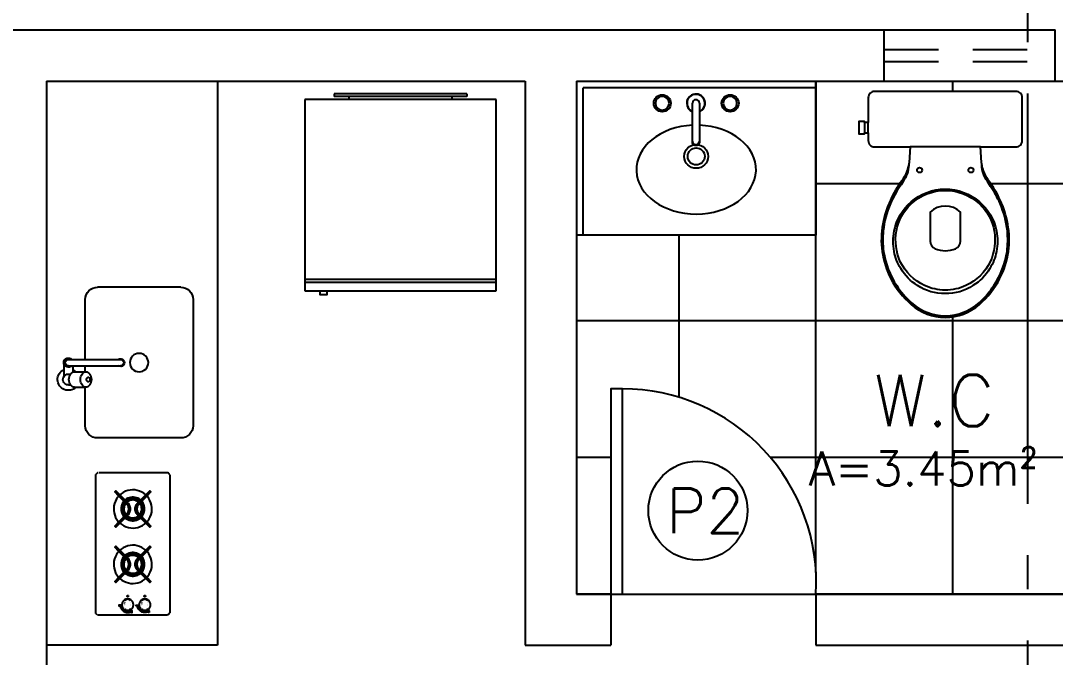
# Model space of a CAD drawing. Header units: millimetres. Extents: x 45003 to 46969, y 6653 to 6979.
# Drawn here: x 45076.441 to 45079.466, y 6719.774 to 6721.636 of the extents above; entities that cross this region are included whole.
import ezdxf

# ---------------------------------------------------------------- set-up
doc = ezdxf.new("R2010")
doc.units = ezdxf.units.MM
doc.linetypes.add('ACAD_ISO04W100', pattern=[30, 24, -3, 0, -3])
doc.linetypes.add('HIDDEN', pattern=[9.525, 6.35, -3.175])
for name, color, linetype in [('ARQ-ALVENARIA', 4, 'Continuous'), ('ARQ-EIXOS', 2, 'ACAD_ISO04W100'), ('ARQ-EQ-COZ', 1, 'Continuous'), ('ARQ-ESQ-01', 1, 'Continuous'), ('ARQ-ESQ-02', 2, 'Continuous'), ('ARQ-HACHURA', 253, 'Continuous'), ('ARQ-PENA-FINA-CINZA', 8, 'Continuous'), ('ARQ-PROJ-01', 1, 'HIDDEN'), ('ARQ-PÇ-HIDROSSAN', 7, 'Continuous'), ('ARQ-TEXTO2', 2, 'Continuous'), ('ARQ-TEXTO3', 3, 'Continuous')]:
    doc.layers.add(name, color=color, linetype=linetype)
doc.styles.add('ROMANS', font='romans.shx')

# ---------------------------------------------------------------- blocks, each defined once
blk = doc.blocks.new('cx-ac-01-planta')
for points in [[(0.661, 0, 0.182004), (0.623, 0.1, 0.098298), (0.548, 0.159, 0.085166), (0.468, 0.1845, 0.08648), (0.388, 0.1825, 0.067868), (0.318, 0.1605, 0.06199), (0.261, 0.1265, -0.060779), (0.228, 0.1105, -0.023796), (0.208, 0.106), (0.1625, 0.1028), (0.1625, 0.207, 0.424217), (0.1435, 0.225), (0.121, 0.225), (0.091, 0.225), (0.018, 0.225, 0.418036), (0, 0.207), (0, 0), (0, -0.207, 0.418036), (0.018, -0.225), (0.091, -0.225), (0.091, -0.2365), (0.088, -0.2365), (0.088, -0.2525), (0.106, -0.2525), (0.124, -0.2525), (0.124, -0.2365), (0.121, -0.2365), (0.121, -0.225), (0.1435, -0.225, 0.424217), (0.1625, -0.207), (0.1625, -0.1028), (0.208, -0.106, -0.023796), (0.228, -0.1105, -0.060779), (0.261, -0.1265, 0.06199), (0.318, -0.1605, 0.067868), (0.388, -0.1825, 0.08648), (0.468, -0.1845, 0.085166), (0.548, -0.159, 0.098298), (0.623, -0.1, 0.182004)], [(0.2855, 0, -0.18052), (0.323, 0.1, -0.167158), (0.408, 0.1495, -0.1), (0.468, 0.1495, -0.096291), (0.518, 0.13, -0.13332), (0.568, 0.081, -0.150886), (0.5915, 0, -0.150886), (0.568, -0.081, -0.13332), (0.518, -0.13, -0.096291), (0.468, -0.1495, -0.1), (0.408, -0.1495, -0.167158), (0.323, -0.1, -0.18052)], [(0.2895, 0, -0.186957), (0.329, 0.1, -0.162455), (0.408, 0.143, -0.149476), (0.498, 0.1315, -0.171119), (0.568, 0.0605, -0.104122), (0.5815, 0, -0.104122), (0.568, -0.0605, -0.171119), (0.498, -0.1315, -0.149476), (0.408, -0.143, -0.162455), (0.329, -0.1, -0.186957)], [(0.46, 0.03, 0.276984), (0.438, 0.0445), (0.353, 0.0445, 0.393258), (0.353, -0.0445), (0.438, -0.0445, 0.276984), (0.46, -0.03, 0.2)]]:
    blk.add_lwpolyline(points, format="xyb", close=True)
blk.add_lwpolyline([(0.21, -0.1064, -0.148706), (0.258, -0.12, -0.01798), (0.278, -0.1325, 0.048524), (0.328, -0.16, 0.075808), (0.408, -0.1815, 0.05), (0.468, -0.1805, 0.109053), (0.568, -0.142, 0.065752), (0.617, -0.1, 0.186957), (0.6565, 0, 0.186957), (0.617, 0.1, 0.065752), (0.568, 0.142, 0.109053), (0.468, 0.1805, 0.05), (0.408, 0.1815, 0.075808), (0.328, 0.16, 0.048524), (0.278, 0.1325, -0.01798), (0.258, 0.12, -0.148706), (0.21, 0.1064, -0.148706)], format="xyb")
for points in [[(0.1625, 0.1028), (0.1625, 0), (0.1625, -0.1028)], [(0.121, -0.225), (0.091, -0.225)], [(0.091, -0.2365), (0.121, -0.2365)]]:
    blk.add_lwpolyline(points)
for centre in [(0.23, 0.075), (0.23, -0.075)]:
    blk.add_circle(centre, 0.0075)
blk = doc.blocks.new('Cubinox-e-pl')
for p, q in [((0.445, 0.245), (0.175, 0.245)), ((0.135, 0.205), (0.135, 0.08)), ((0.485, -0.205), (0.485, 0.205)), ((0.08, 0.0725), (0.087, 0.0725)), ((0.0996, 0.08), (0.1372, 0.08)), ((0.065, 0), (0.065, 0.0435)), ((0.08, 0.0375), (0.087, 0.0375)), ((0.08, 0.01), (0.25, 0.01)), ((0.095, 0.01), (0.095, 0.0309)), ((0.0996, 0.03), (0.1372, 0.03)), ((0.135, 0.03), (0.135, 0.01)), ((0.08, -0.01), (0.25, -0.01)), ((0.135, -0.01), (0.135, -0.205)), ((0.445, -0.245), (0.175, -0.245))]:
    blk.add_line(p, q)
blk.add_lwpolyline([(0.0996, 0.08, 0.133256), (0.0932, 0.0783, 0.106756), (0.0871, 0.0727, 0.082828), (0.0834, 0.0649, 0.071352), (0.0819, 0.055, 0.071352), (0.0834, 0.0451, 0.082828), (0.0871, 0.0373, 0.106756), (0.0932, 0.0317, 0.133256), (0.0996, 0.03, 0.133256)], format="xyb")
for points in [[(0.1372, 0.03, 0.133256), (0.1436, 0.0317, 0.106756), (0.1497, 0.0373, 0.082828), (0.1535, 0.0451, 0.071352), (0.1549, 0.055, 0.071352), (0.1535, 0.0649, 0.082828), (0.1497, 0.0727, 0.106756), (0.1436, 0.0783, 0.133256), (0.1372, 0.08, 0.133256), (0.1308, 0.0783, 0.106756), (0.1247, 0.0727, 0.082828), (0.121, 0.0649, 0.071352), (0.1195, 0.055, 0.071352), (0.121, 0.0451, 0.082828), (0.1247, 0.0373, 0.106756), (0.1308, 0.0317, 0.133256)], [(0.1447, 0.0625, 0.133256), (0.1428, 0.062, 0.106756), (0.141, 0.0603, 0.082828), (0.1398, 0.058, 0.071352), (0.1394, 0.055, 0.071352), (0.1398, 0.052, 0.082828), (0.141, 0.0497, 0.106756), (0.1428, 0.048, 0.133256), (0.1447, 0.0475, 0.133256), (0.1466, 0.048, 0.106756), (0.1485, 0.0497, 0.082828), (0.1496, 0.052, 0.071352), (0.15, 0.055, 0.071352), (0.1496, 0.058, 0.082828), (0.1485, 0.0603, 0.106756), (0.1466, 0.062, 0.133256)]]:
    blk.add_lwpolyline(points, format="xyb", close=True)
blk.add_circle((0.31, 0), 0.03)
for centre, radius, start, end in [((0.175, 0.205), 0.04, 90, 180), ((0.445, 0.205), 0.04, 0, 90), ((0.08, 0.055), 0.035, 45.5847, 244.6231), ((0.08, 0.055), 0.0175, 90, 204.62), ((0.055, 0.0435), 0.01, 0, 24.62), ((0.08, 0.055), 0.0175, 211.0027, 270), ((0.08, 0), 0.015, 41.8103, 318.1897), ((0.08, 0), 0.01, 90.0002, 270.0002), ((0.08, 0.055), 0.035, 295.3769, 314.4153), ((0.25, 0), 0.0125, 233.1301, 126.8699), ((0.25, 0), 0.01, 270.0001, 90.0001), ((0.175, -0.205), 0.04, 180, 270), ((0.445, -0.205), 0.04, 270, 0)]:
    blk.add_arc(centre, radius, start, end)
blk = doc.blocks.new('Refrigeradora')
for p, q in [((0.02, 0.325), (0.67, 0.325)), ((0.02, -0.325), (0.02, 0.325)), ((0.63, 0.325), (0.63, -0.325)), ((0.64, 0.325), (0.64, -0.325)), ((0.67, 0.325), (0.67, -0.325)), ((0, -0.225), (0, 0.225)), ((0, 0.225), (0.01, 0.225)), ((0.01, -0.225), (0.01, 0.225)), ((0.01, 0.175), (0.02, 0.175)), ((0.01, -0.175), (0.02, -0.175)), ((0, -0.225), (0.01, -0.225)), ((0.67, -0.325), (0.02, -0.325))]:
    blk.add_line(p, q)
blk.add_lwpolyline([(0.67, 0.274), (0.682, 0.274), (0.682, 0.2485), (0.67, 0.2485)])

msp = doc.modelspace()

# ---------------------------------------------------------------- hatches: boundary and pattern name
at = {"layer": 'ARQ-HACHURA'}
h = msp.add_hatch(dxfattribs=at)
h.set_pattern_fill('_USER', color=256, scale=0.4, double=1, pattern_type=0)
h.set_pattern_definition([(0, (45080.3665, 6719.95947), (0, 0.4), []), (90, (45080.3665, 6719.95947), (-0.4, 2e-17), [])])
h.paths.add_polyline_path([(45079.5165, 6721.4595), (45079.4665, 6721.4595), (45078.9665, 6721.4595), (45078.7665, 6721.4595), (45078.7665, 6721.0095), (45078.0665, 6721.0095), (45078.0665, 6719.9595), (45078.1665, 6719.9595), (45078.1665, 6720.5595), (45078.2015, 6720.5595, -0.431918), (45078.7665, 6719.9595), (45079.5165, 6719.9595)])
h.paths.add_polyline_path([(45078.9603, 6720.9615, -0.08648), (45078.9623, 6721.0415, -0.067868), (45078.9843, 6721.1115, -0.06199), (45079.0183, 6721.1685, 0.060779), (45079.0343, 6721.2015, 0.023796), (45079.0388, 6721.2215), (45079.0421, 6721.267), (45078.9382, 6721.267, -0.40428), (45078.9198, 6721.2844), (45078.9198, 6721.3085), (45078.9083, 6721.3085), (45078.9083, 6721.3055), (45078.8923, 6721.3055), (45078.8923, 6721.3235), (45078.8923, 6721.3415), (45078.9083, 6721.3415), (45078.9198, 6721.3385), (45078.9198, 6721.4115, -0.414559), (45078.9376, 6721.4295), (45079.1448, 6721.4295), (45079.3519, 6721.4295, -0.413869), (45079.3698, 6721.4117), (45079.3698, 6721.3385), (45079.3698, 6721.3085), (45079.3698, 6721.286, -0.424217), (45079.3518, 6721.267), (45079.2476, 6721.267), (45079.2508, 6721.2215, 0.023796), (45079.2553, 6721.2015, 0.060779), (45079.2713, 6721.1685, -0.06199), (45079.3053, 6721.1115, -0.067868), (45079.3273, 6721.0415, -0.08648), (45079.3293, 6720.9615, -0.085166), (45079.3038, 6720.8815, -0.098298), (45079.2448, 6720.8065, -0.182004), (45079.1448, 6720.7685, -0.182004), (45079.0448, 6720.8065, -0.098298), (45078.9858, 6720.8815, -0.085166)], flags=16)
h.paths.add_polyline_path([(45078.9953, 6720.9615, -0.1), (45078.9953, 6721.0215, -0.167158), (45079.0448, 6721.1065, -0.18052), (45079.1448, 6721.144, -0.18052), (45079.2448, 6721.1065, -0.167158), (45079.2943, 6721.0215, -0.1), (45079.2943, 6720.9615, -0.096291), (45079.2748, 6720.9115, -0.13332), (45079.2258, 6720.8615, -0.150886), (45079.1448, 6720.838, -0.150886), (45079.0638, 6720.8615, -0.13332), (45079.0148, 6720.9115, -0.096291)], flags=0)
h.paths.add_polyline_path([(45079.0018, 6721.0215, -0.162455), (45079.0448, 6721.1005, -0.186957), (45079.1448, 6721.14, -0.186957), (45079.2448, 6721.1005, -0.162455), (45079.2878, 6721.0215, -0.149476), (45079.2763, 6720.9315, -0.171119), (45079.2053, 6720.8615, -0.104122), (45079.1448, 6720.848, -0.104122), (45079.0843, 6720.8615, -0.171119), (45079.0133, 6720.9315, -0.149476)], flags=0)
h.paths.add_polyline_path([(45079.1003, 6720.9915), (45079.1003, 6721.0765, -0.393258), (45079.1893, 6721.0765), (45079.1893, 6720.9936, -0.299905), (45079.1748, 6720.9695, -0.2), (45079.1148, 6720.9695, -0.276984)], flags=0)
h.paths.add_polyline_path([(45079.0623, 6721.1995, -1), (45079.0773, 6721.1995, -1)], flags=0)
h.paths.add_polyline_path([(45079.2123, 6721.1995, -1), (45079.2273, 6721.1995, -1)], flags=0)
h.paths.add_polyline_path([(45080.3665, 6721.4595), (45079.9771, 6721.4595), (45079.9771, 6721.2511), (45079.9831, 6721.2511), (45079.9831, 6721.2428), (45080.009, 6721.1462), (45080.0132, 6721.1462), (45080.0132, 6721.1379), (45079.9198, 6721.1379), (45079.9198, 6721.1462), (45079.9239, 6721.1462), (45079.9498, 6721.2428), (45079.9498, 6721.2511), (45079.9559, 6721.2511), (45079.9559, 6721.4595), (45079.5165, 6721.4595), (45079.5165, 6719.9595), (45080.3665, 6719.9595)])
h.paths.add_polyline_path([(45078.7206, 6720.2265), (45079.4944, 6720.2265), (45079.4944, 6720.4015), (45078.7206, 6720.4015)], flags=24)
h.paths.add_polyline_path([(45078.8966, 6720.4129), (45079.3288, 6720.4129), (45079.3288, 6720.6379), (45078.8966, 6720.6379)], flags=24)

# ---------------------------------------------------------------- linework, layer by layer
at = {"layer": 'ARQ-ALVENARIA'}
for p, q in [((45075.4665, 6721.6095), (45078.9665, 6721.6095)), ((45078.9665, 6721.4595), (45078.9665, 6721.6095)), ((45079.4665, 6721.4595), (45079.4665, 6721.6095)), ((45076.5165, 6721.4595), (45077.9165, 6721.4595)), ((45076.5165, 6721.4595), (45076.5165, 6716.1095)), ((45077.9165, 6721.4595), (45077.9165, 6719.8095)), ((45078.0665, 6721.4595), (45078.9665, 6721.4595)), ((45078.0665, 6721.4595), (45078.0665, 6719.9595)), ((45079.4665, 6721.4595), (45080.3665, 6721.4595)), ((45078.0665, 6719.9595), (45078.1665, 6719.9595)), ((45078.1665, 6719.9595), (45078.1665, 6719.8095)), ((45078.7665, 6719.9595), (45080.3665, 6719.9595)), ((45078.7665, 6719.9595), (45078.7665, 6719.8095)), ((45077.9165, 6719.8095), (45078.1665, 6719.8095)), ((45078.7665, 6719.8095), (45080.3665, 6719.8095))]:
    msp.add_line(p, q, dxfattribs=at)
at = {"layer": 'ARQ-EIXOS', "ltscale": 0.05}
msp.add_line((45079.3854, 6723.0236), (45079.3854, 6718.6825), dxfattribs=at)
at = {"layer": 'ARQ-EQ-COZ'}
for p, q in [((45077.0165, 6721.4595), (45077.0165, 6719.8095)), ((45076.7897, 6720.2247), (45076.7894, 6720.2251)), ((45076.7916, 6720.222), (45076.7897, 6720.2247)), ((45076.7932, 6720.2191), (45076.7916, 6720.222)), ((45076.7944, 6720.216), (45076.7932, 6720.2191)), ((45076.7852, 6720.1956), (45076.7894, 6720.1914)), ((45076.7894, 6720.1914), (45076.7913, 6720.1939)), ((45076.7913, 6720.1939), (45076.7929, 6720.1968)), ((45076.7929, 6720.1968), (45076.7942, 6720.1998)), ((45076.7942, 6720.1998), (45076.795, 6720.203)), ((45076.7951, 6720.2128), (45076.7944, 6720.216)), ((45076.795, 6720.203), (45076.7955, 6720.2063)), ((45076.7955, 6720.2096), (45076.7951, 6720.2128)), ((45076.7955, 6720.2063), (45076.7955, 6720.2096)), ((45076.7897, 6720.0627), (45076.7894, 6720.0631)), ((45076.7916, 6720.06), (45076.7897, 6720.0627)), ((45076.7932, 6720.0571), (45076.7916, 6720.06)), ((45076.7929, 6720.0348), (45076.7942, 6720.0378)), ((45076.7944, 6720.054), (45076.7932, 6720.0571)), ((45076.7942, 6720.0378), (45076.795, 6720.041)), ((45076.7951, 6720.0508), (45076.7944, 6720.054)), ((45076.795, 6720.041), (45076.7955, 6720.0443)), ((45076.7955, 6720.0476), (45076.7951, 6720.0508)), ((45076.7955, 6720.0443), (45076.7955, 6720.0476)), ((45076.7852, 6720.0336), (45076.7894, 6720.0294)), ((45076.7894, 6720.0294), (45076.7913, 6720.0319)), ((45076.7913, 6720.0319), (45076.7929, 6720.0348)), ((45076.7453, 6719.9256), (45076.7453, 6719.9256)), ((45076.7456, 6719.921), (45076.7456, 6719.921)), ((45076.7514, 6719.9436), (45076.7511, 6719.9436)), ((45076.7531, 6719.944), (45076.7531, 6719.944)), ((45076.7583, 6719.9433), (45076.758, 6719.9434)), ((45076.7593, 6719.9428), (45076.7593, 6719.9429)), ((45076.7633, 6719.9256), (45076.7633, 6719.9256)), ((45076.7953, 6719.9256), (45076.7953, 6719.9256)), ((45076.7956, 6719.921), (45076.7956, 6719.921)), ((45076.8014, 6719.9436), (45076.8011, 6719.9436)), ((45076.8031, 6719.944), (45076.8031, 6719.944)), ((45076.8083, 6719.9433), (45076.808, 6719.9434)), ((45076.8093, 6719.9428), (45076.8093, 6719.9429)), ((45076.8133, 6719.9256), (45076.8133, 6719.9256)), ((45076.7587, 6719.9126), (45076.7588, 6719.9127)), ((45076.8087, 6719.9126), (45076.8088, 6719.9127)), ((45077.0165, 6719.8095), (45076.5165, 6719.8095))]:
    msp.add_line(p, q, dxfattribs=at)
for points in [[(45076.6675, 6720.3141), (45076.6662, 6720.3136), (45076.665, 6720.313), (45076.6638, 6720.3123), (45076.6628, 6720.3114), (45076.6619, 6720.3104), (45076.6612, 6720.3092), (45076.6606, 6720.308), (45076.6601, 6720.3067), (45076.6599, 6720.3054)], [(45076.8784, 6719.904), (45076.8784, 6720.304), (45076.8783, 6720.3054), (45076.8781, 6720.3067), (45076.8776, 6720.308), (45076.877, 6720.3092), (45076.8763, 6720.3104), (45076.8754, 6720.3114), (45076.8744, 6720.3123), (45076.8732, 6720.313), (45076.872, 6720.3136), (45076.8707, 6720.3141), (45076.8694, 6720.3143), (45076.868, 6720.3144), (45076.67, 6720.3144)], [(45076.6598, 6720.305), (45076.6598, 6719.9079), (45076.6599, 6719.9065), (45076.6601, 6719.9052), (45076.6606, 6719.9039), (45076.6612, 6719.9027), (45076.6619, 6719.9015), (45076.6628, 6719.9005), (45076.6638, 6719.8996)], [(45076.7492, 6720.2251), (45076.7483, 6720.226), (45076.7459, 6720.2285), (45076.7434, 6720.231), (45076.7283, 6720.2461), (45076.7163, 6720.2581), (45076.7195, 6720.2613), (45076.7314, 6720.2493), (45076.7466, 6720.2342), (45076.749, 6720.2317), (45076.7515, 6720.2292), (45076.7525, 6720.2283), (45076.7567, 6720.2241)], [(45076.8072, 6720.2494), (45076.8069, 6720.2497), (45076.8014, 6720.2541), (45076.7954, 6720.2578), (45076.789, 6720.2606), (45076.7822, 6720.2627), (45076.7753, 6720.2639), (45076.7683, 6720.2642), (45076.7613, 6720.2636), (45076.7544, 6720.2622), (45076.7478, 6720.2599), (45076.7415, 6720.2568), (45076.7356, 6720.2529), (45076.7314, 6720.2493)], [(45076.7928, 6720.188), (45076.7944, 6720.19), (45076.7965, 6720.1933), (45076.7982, 6720.1968), (45076.7994, 6720.2005), (45076.8001, 6720.2043), (45076.8004, 6720.2082), (45076.8001, 6720.2121), (45076.7994, 6720.216), (45076.7982, 6720.2197), (45076.7965, 6720.2232), (45076.7944, 6720.2265), (45076.7928, 6720.2285), (45076.7953, 6720.231), (45076.8104, 6720.2461), (45076.8224, 6720.2581), (45076.8192, 6720.2613), (45076.8072, 6720.2494), (45076.7921, 6720.2342), (45076.7896, 6720.2317), (45076.7891, 6720.2322), (45076.786, 6720.2345), (45076.7825, 6720.2363), (45076.7789, 6720.2378), (45076.7751, 6720.2387), (45076.7713, 6720.2392), (45076.7674, 6720.2392), (45076.7635, 6720.2387), (45076.7597, 6720.2378), (45076.7561, 6720.2363), (45076.7527, 6720.2345), (45076.7495, 6720.2322), (45076.749, 6720.2317)], [(45076.7283, 6720.2461), (45076.7256, 6720.2431), (45076.7215, 6720.2374), (45076.7183, 6720.2311), (45076.7158, 6720.2246), (45076.7142, 6720.2177), (45076.7134, 6720.2107), (45076.7135, 6720.2037), (45076.7145, 6720.1967), (45076.7164, 6720.19), (45076.7191, 6720.1835), (45076.7226, 6720.1774), (45076.7269, 6720.1718), (45076.7282, 6720.1704)], [(45076.7434, 6720.231), (45076.7414, 6720.2286), (45076.739, 6720.2249), (45076.7372, 6720.221), (45076.7358, 6720.2168), (45076.735, 6720.2126), (45076.7348, 6720.2082), (45076.735, 6720.2039), (45076.7358, 6720.1996), (45076.7372, 6720.1955), (45076.739, 6720.1916), (45076.7414, 6720.1879), (45076.7434, 6720.1855)], [(45076.7459, 6720.2285), (45076.7442, 6720.2265), (45076.7421, 6720.2232), (45076.7404, 6720.2197), (45076.7392, 6720.216), (45076.7385, 6720.2121), (45076.7383, 6720.2082), (45076.7385, 6720.2043), (45076.7392, 6720.2005), (45076.7404, 6720.1968), (45076.7421, 6720.1933), (45076.7442, 6720.19), (45076.7459, 6720.188)], [(45076.7483, 6720.226), (45076.747, 6720.2244), (45076.7452, 6720.2215), (45076.7437, 6720.2184), (45076.7426, 6720.2151), (45076.742, 6720.2117), (45076.7418, 6720.2082), (45076.742, 6720.2048), (45076.7426, 6720.2014), (45076.7437, 6720.1981), (45076.7452, 6720.195), (45076.747, 6720.192), (45076.7483, 6720.1905)], [(45076.7921, 6720.2342), (45076.7914, 6720.2349), (45076.7878, 6720.2374), (45076.784, 6720.2395), (45076.78, 6720.2411), (45076.7758, 6720.2422), (45076.7715, 6720.2427), (45076.7672, 6720.2427), (45076.7628, 6720.2422), (45076.7586, 6720.2411), (45076.7546, 6720.2395), (45076.7508, 6720.2374), (45076.7473, 6720.2349), (45076.7466, 6720.2342)], [(45076.7871, 6720.2292), (45076.7869, 6720.2295), (45076.7841, 6720.2315), (45076.7811, 6720.2332), (45076.7778, 6720.2344), (45076.7745, 6720.2353), (45076.7711, 6720.2357), (45076.7676, 6720.2357), (45076.7642, 6720.2353), (45076.7608, 6720.2344), (45076.7576, 6720.2332), (45076.7546, 6720.2315), (45076.7518, 6720.2295), (45076.7515, 6720.2292)], [(45076.7862, 6720.2283), (45076.785, 6720.2293), (45076.7822, 6720.2311), (45076.7793, 6720.2325), (45076.7761, 6720.2336), (45076.7729, 6720.2342), (45076.7696, 6720.2345), (45076.7663, 6720.2343), (45076.7631, 6720.2337), (45076.76, 6720.2327), (45076.757, 6720.2314), (45076.7542, 6720.2296), (45076.7525, 6720.2283)], [(45076.7535, 6720.1956), (45076.7546, 6720.1973), (45076.7556, 6720.1994), (45076.7564, 6720.2015), (45076.7569, 6720.2037), (45076.7573, 6720.206), (45076.7574, 6720.2082), (45076.7573, 6720.2105), (45076.7569, 6720.2128), (45076.7564, 6720.215), (45076.7556, 6720.2171), (45076.7546, 6720.2192), (45076.7535, 6720.2209)], [(45076.7896, 6720.2317), (45076.7871, 6720.2292), (45076.7862, 6720.2283), (45076.782, 6720.2241)], [(45076.7852, 6720.2209), (45076.7894, 6720.2251), (45076.7903, 6720.226), (45076.7928, 6720.2285)], [(45076.7903, 6720.1905), (45076.7916, 6720.192), (45076.7935, 6720.195), (45076.7949, 6720.1981), (45076.796, 6720.2014), (45076.7967, 6720.2048), (45076.7969, 6720.2082), (45076.7967, 6720.2117), (45076.796, 6720.2151), (45076.7949, 6720.2184), (45076.7935, 6720.2215), (45076.7916, 6720.2244), (45076.7903, 6720.226)], [(45076.7953, 6720.1855), (45076.7973, 6720.1879), (45076.7996, 6720.1916), (45076.8015, 6720.1955), (45076.8028, 6720.1996), (45076.8036, 6720.2039), (45076.8039, 6720.2082), (45076.8036, 6720.2126), (45076.8028, 6720.2168), (45076.8015, 6720.221), (45076.7996, 6720.2249), (45076.7973, 6720.2286), (45076.7953, 6720.231)], [(45076.8104, 6720.1704), (45076.8131, 6720.1734), (45076.8171, 6720.1791), (45076.8204, 6720.1853), (45076.8229, 6720.1919), (45076.8245, 6720.1988), (45076.8252, 6720.2057), (45076.8251, 6720.2128), (45076.8241, 6720.2197), (45076.8222, 6720.2265), (45076.8195, 6720.233), (45076.816, 6720.2391), (45076.8118, 6720.2447), (45076.8104, 6720.2461)], [(45076.7493, 6720.1914), (45076.7483, 6720.1905), (45076.7459, 6720.188), (45076.7434, 6720.1855), (45076.7282, 6720.1704), (45076.7163, 6720.1584), (45076.7195, 6720.1552), (45076.7314, 6720.1671), (45076.7466, 6720.1823), (45076.749, 6720.1848), (45076.7515, 6720.1872), (45076.7518, 6720.187), (45076.7546, 6720.185), (45076.7576, 6720.1833), (45076.7608, 6720.182), (45076.7642, 6720.1812), (45076.7676, 6720.1807), (45076.7711, 6720.1807), (45076.7745, 6720.1812), (45076.7778, 6720.182), (45076.7811, 6720.1833), (45076.7841, 6720.185), (45076.7869, 6720.187), (45076.7871, 6720.1872)], [(45076.7515, 6720.1872), (45076.7525, 6720.1882), (45076.7567, 6720.1924)], [(45076.7894, 6720.1914), (45076.7903, 6720.1905), (45076.7928, 6720.188), (45076.7953, 6720.1855), (45076.8104, 6720.1704), (45076.8224, 6720.1584), (45076.8192, 6720.1552), (45076.8072, 6720.1671), (45076.7921, 6720.1823), (45076.7896, 6720.1848), (45076.7871, 6720.1872), (45076.7862, 6720.1882), (45076.782, 6720.1924)], [(45076.7314, 6720.1671), (45076.7318, 6720.1667), (45076.7373, 6720.1624), (45076.7433, 6720.1587), (45076.7497, 6720.1558), (45076.7564, 6720.1538), (45076.7633, 6720.1526), (45076.7703, 6720.1523), (45076.7773, 6720.1528), (45076.7842, 6720.1543), (45076.7909, 6720.1566), (45076.7972, 6720.1597), (45076.803, 6720.1636), (45076.8072, 6720.1671)], [(45076.7466, 6720.1823), (45076.7473, 6720.1816), (45076.7508, 6720.179), (45076.7546, 6720.177), (45076.7586, 6720.1754), (45076.7628, 6720.1743), (45076.7672, 6720.1737), (45076.7715, 6720.1737), (45076.7758, 6720.1743), (45076.78, 6720.1754), (45076.784, 6720.177), (45076.7878, 6720.179), (45076.7914, 6720.1816), (45076.7921, 6720.1823)], [(45076.749, 6720.1848), (45076.7495, 6720.1843), (45076.7527, 6720.182), (45076.7561, 6720.1801), (45076.7597, 6720.1787), (45076.7635, 6720.1777), (45076.7674, 6720.1772), (45076.7713, 6720.1772), (45076.7751, 6720.1777), (45076.7789, 6720.1787), (45076.7825, 6720.1801), (45076.786, 6720.182), (45076.7891, 6720.1843), (45076.7896, 6720.1848)], [(45076.7525, 6720.1882), (45076.7537, 6720.1872), (45076.7564, 6720.1854), (45076.7594, 6720.184), (45076.7625, 6720.1829), (45076.7657, 6720.1823), (45076.769, 6720.182), (45076.7723, 6720.1822), (45076.7755, 6720.1828), (45076.7787, 6720.1837), (45076.7817, 6720.1851), (45076.7845, 6720.1868), (45076.7862, 6720.1882)], [(45076.7492, 6720.0631), (45076.7483, 6720.064), (45076.7459, 6720.0665), (45076.7434, 6720.069), (45076.7283, 6720.0841), (45076.7163, 6720.0961), (45076.7195, 6720.0993), (45076.7314, 6720.0873), (45076.7466, 6720.0722), (45076.749, 6720.0697), (45076.7515, 6720.0672), (45076.7525, 6720.0663), (45076.7567, 6720.0621)], [(45076.8072, 6720.0874), (45076.8069, 6720.0877), (45076.8014, 6720.0921), (45076.7954, 6720.0958), (45076.789, 6720.0986), (45076.7822, 6720.1007), (45076.7753, 6720.1019), (45076.7683, 6720.1022), (45076.7613, 6720.1016), (45076.7544, 6720.1002), (45076.7478, 6720.0979), (45076.7415, 6720.0948), (45076.7356, 6720.0909), (45076.7314, 6720.0873)], [(45076.7928, 6720.026), (45076.7944, 6720.028), (45076.7965, 6720.0313), (45076.7982, 6720.0348), (45076.7994, 6720.0385), (45076.8001, 6720.0423), (45076.8004, 6720.0462), (45076.8001, 6720.0501), (45076.7994, 6720.054), (45076.7982, 6720.0577), (45076.7965, 6720.0612), (45076.7944, 6720.0645), (45076.7928, 6720.0665), (45076.7953, 6720.069), (45076.8104, 6720.0841), (45076.8224, 6720.0961), (45076.8192, 6720.0993), (45076.8072, 6720.0874), (45076.7921, 6720.0722), (45076.7896, 6720.0697), (45076.7891, 6720.0702), (45076.786, 6720.0725), (45076.7825, 6720.0743), (45076.7789, 6720.0758), (45076.7751, 6720.0767), (45076.7713, 6720.0772), (45076.7674, 6720.0772), (45076.7635, 6720.0767), (45076.7597, 6720.0758), (45076.7561, 6720.0743), (45076.7527, 6720.0725), (45076.7495, 6720.0702), (45076.749, 6720.0697)], [(45076.7283, 6720.0841), (45076.7256, 6720.0811), (45076.7215, 6720.0754), (45076.7183, 6720.0691), (45076.7158, 6720.0626), (45076.7142, 6720.0557), (45076.7134, 6720.0487), (45076.7135, 6720.0417), (45076.7145, 6720.0348), (45076.7164, 6720.028), (45076.7191, 6720.0215), (45076.7226, 6720.0154), (45076.7269, 6720.0098), (45076.7282, 6720.0084)], [(45076.7434, 6720.069), (45076.7414, 6720.0666), (45076.739, 6720.0629), (45076.7372, 6720.059), (45076.7358, 6720.0548), (45076.735, 6720.0506), (45076.7348, 6720.0462), (45076.735, 6720.0419), (45076.7358, 6720.0376), (45076.7372, 6720.0335), (45076.739, 6720.0296), (45076.7414, 6720.0259), (45076.7434, 6720.0235)], [(45076.7921, 6720.0722), (45076.7914, 6720.0729), (45076.7878, 6720.0754), (45076.784, 6720.0775), (45076.78, 6720.0791), (45076.7758, 6720.0802), (45076.7715, 6720.0807), (45076.7672, 6720.0807), (45076.7628, 6720.0802), (45076.7586, 6720.0791), (45076.7546, 6720.0775), (45076.7508, 6720.0754), (45076.7473, 6720.0729), (45076.7466, 6720.0722)], [(45076.7871, 6720.0672), (45076.7869, 6720.0675), (45076.7841, 6720.0695), (45076.7811, 6720.0712), (45076.7778, 6720.0724), (45076.7745, 6720.0733), (45076.7711, 6720.0737), (45076.7676, 6720.0737), (45076.7642, 6720.0733), (45076.7608, 6720.0724), (45076.7576, 6720.0712), (45076.7546, 6720.0695), (45076.7518, 6720.0675), (45076.7515, 6720.0672)], [(45076.7862, 6720.0663), (45076.785, 6720.0673), (45076.7822, 6720.0691), (45076.7793, 6720.0705), (45076.7761, 6720.0716), (45076.7729, 6720.0722), (45076.7696, 6720.0725), (45076.7663, 6720.0723), (45076.7631, 6720.0717), (45076.76, 6720.0707), (45076.757, 6720.0694), (45076.7542, 6720.0676), (45076.7525, 6720.0663)], [(45076.7896, 6720.0697), (45076.7871, 6720.0672), (45076.7862, 6720.0663), (45076.782, 6720.0621)], [(45076.7953, 6720.0235), (45076.7973, 6720.0259), (45076.7996, 6720.0296), (45076.8015, 6720.0335), (45076.8028, 6720.0376), (45076.8036, 6720.0419), (45076.8039, 6720.0462), (45076.8036, 6720.0506), (45076.8028, 6720.0548), (45076.8015, 6720.059), (45076.7996, 6720.0629), (45076.7973, 6720.0666), (45076.7953, 6720.069)], [(45076.8104, 6720.0084), (45076.8131, 6720.0114), (45076.8171, 6720.0171), (45076.8204, 6720.0233), (45076.8229, 6720.0299), (45076.8245, 6720.0368), (45076.8252, 6720.0437), (45076.8251, 6720.0508), (45076.8241, 6720.0577), (45076.8222, 6720.0645), (45076.8195, 6720.071), (45076.816, 6720.0771), (45076.8118, 6720.0827), (45076.8104, 6720.0841)], [(45076.7459, 6720.0665), (45076.7442, 6720.0645), (45076.7421, 6720.0612), (45076.7404, 6720.0577), (45076.7392, 6720.054), (45076.7385, 6720.0501), (45076.7383, 6720.0462), (45076.7385, 6720.0423), (45076.7392, 6720.0385), (45076.7404, 6720.0348), (45076.7421, 6720.0313), (45076.7442, 6720.028), (45076.7459, 6720.026)], [(45076.7483, 6720.064), (45076.747, 6720.0624), (45076.7452, 6720.0595), (45076.7437, 6720.0564), (45076.7426, 6720.0531), (45076.742, 6720.0497), (45076.7418, 6720.0462), (45076.742, 6720.0428), (45076.7426, 6720.0394), (45076.7437, 6720.0361), (45076.7452, 6720.033), (45076.747, 6720.03), (45076.7483, 6720.0285)], [(45076.7535, 6720.0336), (45076.7546, 6720.0353), (45076.7556, 6720.0374), (45076.7564, 6720.0395), (45076.7569, 6720.0417), (45076.7573, 6720.044), (45076.7574, 6720.0462), (45076.7573, 6720.0485), (45076.7569, 6720.0508), (45076.7564, 6720.053), (45076.7556, 6720.0551), (45076.7546, 6720.0572), (45076.7535, 6720.0589)], [(45076.7852, 6720.0589), (45076.7894, 6720.0631), (45076.7903, 6720.064), (45076.7928, 6720.0665)], [(45076.7903, 6720.0285), (45076.7916, 6720.03), (45076.7935, 6720.033), (45076.7949, 6720.0361), (45076.796, 6720.0394), (45076.7967, 6720.0428), (45076.7969, 6720.0462), (45076.7967, 6720.0497), (45076.796, 6720.0531), (45076.7949, 6720.0564), (45076.7935, 6720.0595), (45076.7916, 6720.0624), (45076.7903, 6720.064)], [(45076.7493, 6720.0294), (45076.7483, 6720.0285), (45076.7459, 6720.026), (45076.7434, 6720.0235), (45076.7282, 6720.0084), (45076.7163, 6719.9964), (45076.7195, 6719.9932), (45076.7314, 6720.0051), (45076.7466, 6720.0203), (45076.749, 6720.0228), (45076.7515, 6720.0252), (45076.7518, 6720.025), (45076.7546, 6720.023), (45076.7576, 6720.0213), (45076.7608, 6720.02), (45076.7642, 6720.0192), (45076.7676, 6720.0187), (45076.7711, 6720.0187), (45076.7745, 6720.0192), (45076.7778, 6720.02), (45076.7811, 6720.0213), (45076.7841, 6720.023), (45076.7869, 6720.025), (45076.7871, 6720.0252)], [(45076.7466, 6720.0203), (45076.7473, 6720.0196), (45076.7508, 6720.0171), (45076.7546, 6720.015), (45076.7586, 6720.0134), (45076.7628, 6720.0123), (45076.7672, 6720.0117), (45076.7715, 6720.0117), (45076.7758, 6720.0123), (45076.78, 6720.0134), (45076.784, 6720.015), (45076.7878, 6720.0171), (45076.7914, 6720.0196), (45076.7921, 6720.0203)], [(45076.749, 6720.0228), (45076.7495, 6720.0223), (45076.7527, 6720.02), (45076.7561, 6720.0181), (45076.7597, 6720.0167), (45076.7635, 6720.0157), (45076.7674, 6720.0152), (45076.7713, 6720.0152), (45076.7751, 6720.0157), (45076.7789, 6720.0167), (45076.7825, 6720.0181), (45076.786, 6720.02), (45076.7891, 6720.0223), (45076.7896, 6720.0228)], [(45076.7515, 6720.0252), (45076.7525, 6720.0262), (45076.7567, 6720.0304)], [(45076.7525, 6720.0262), (45076.7537, 6720.0252), (45076.7564, 6720.0234), (45076.7594, 6720.022), (45076.7625, 6720.0209), (45076.7657, 6720.0203), (45076.769, 6720.02), (45076.7723, 6720.0202), (45076.7755, 6720.0208), (45076.7787, 6720.0217), (45076.7817, 6720.0231), (45076.7845, 6720.0248), (45076.7862, 6720.0262)], [(45076.7894, 6720.0294), (45076.7903, 6720.0285), (45076.7928, 6720.026), (45076.7953, 6720.0235), (45076.8104, 6720.0084), (45076.8224, 6719.9964), (45076.8192, 6719.9932), (45076.8072, 6720.0052), (45076.7921, 6720.0203), (45076.7896, 6720.0228), (45076.7871, 6720.0252), (45076.7862, 6720.0262), (45076.782, 6720.0304)], [(45076.7314, 6720.0051), (45076.7318, 6720.0048), (45076.7373, 6720.0004), (45076.7433, 6719.9967), (45076.7497, 6719.9938), (45076.7564, 6719.9918), (45076.7633, 6719.9906), (45076.7703, 6719.9903), (45076.7773, 6719.9909), (45076.7842, 6719.9923), (45076.7909, 6719.9946), (45076.7972, 6719.9977), (45076.803, 6720.0016), (45076.8072, 6720.0052)], [(45076.8057, 6719.9518), (45076.8053, 6719.9515), (45076.8048, 6719.9513), (45076.8043, 6719.9512), (45076.8038, 6719.9513), (45076.8033, 6719.9515), (45076.8029, 6719.9518), (45076.8026, 6719.9522), (45076.8024, 6719.9527), (45076.8023, 6719.9532), (45076.8024, 6719.9537), (45076.8026, 6719.9542)], [(45076.8026, 6719.9542), (45076.8029, 6719.9546), (45076.8033, 6719.9549), (45076.8038, 6719.9551), (45076.8043, 6719.9552), (45076.8048, 6719.9551), (45076.8053, 6719.9549), (45076.8057, 6719.9546), (45076.806, 6719.9542), (45076.8062, 6719.9537), (45076.8063, 6719.9532), (45076.8062, 6719.9527), (45076.806, 6719.9522), (45076.8057, 6719.9518)], [(45076.739, 6719.914), (45076.7375, 6719.9159), (45076.7362, 6719.9179), (45076.7352, 6719.9201), (45076.7345, 6719.9224), (45076.734, 6719.9248), (45076.7338, 6719.9272), (45076.7288, 6719.9272), (45076.7288, 6719.9252), (45076.7323, 6719.9252)], [(45076.7323, 6719.9252), (45076.7324, 6719.9246), (45076.7329, 6719.922), (45076.7337, 6719.9195), (45076.7348, 6719.9172), (45076.7361, 6719.9149), (45076.7377, 6719.9129), (45076.7395, 6719.911), (45076.7416, 6719.9094), (45076.7437, 6719.908)], [(45076.7453, 6719.9302), (45076.7453, 6719.9302), (45076.7453, 6719.9301)], [(45076.7456, 6719.9348), (45076.7456, 6719.9348), (45076.7456, 6719.9347)], [(45076.7467, 6719.9403), (45076.7466, 6719.9401), (45076.7465, 6719.94)], [(45076.7467, 6719.9404), (45076.7468, 6719.9406), (45076.747, 6719.9408), (45076.7471, 6719.941)], [(45076.7481, 6719.942), (45076.7477, 6719.9417), (45076.7475, 6719.9415), (45076.7474, 6719.9414)], [(45076.7484, 6719.9423), (45076.7482, 6719.9421), (45076.7481, 6719.9421)], [(45076.749, 6719.9427), (45076.7488, 6719.9426), (45076.7485, 6719.9423)], [(45076.7502, 6719.9432), (45076.7499, 6719.9432), (45076.7491, 6719.9428)], [(45076.7509, 6719.9435), (45076.7508, 6719.9435), (45076.7507, 6719.9435), (45076.7503, 6719.9433)], [(45076.7575, 6719.9436), (45076.7567, 6719.9438), (45076.7567, 6719.9438), (45076.7566, 6719.9438), (45076.7566, 6719.9438), (45076.7565, 6719.9438), (45076.7562, 6719.9439), (45076.7555, 6719.944), (45076.7555, 6719.944), (45076.7543, 6719.944), (45076.7531, 6719.944), (45076.7531, 6719.944), (45076.7524, 6719.9439), (45076.7522, 6719.9438), (45076.752, 6719.9438), (45076.7519, 6719.9438), (45076.7519, 6719.9438)], [(45076.7579, 6719.9435), (45076.7578, 6719.9435), (45076.7577, 6719.9435), (45076.7575, 6719.9436)], [(45076.7591, 6719.943), (45076.7587, 6719.9432), (45076.7584, 6719.9433)], [(45076.7598, 6719.9426), (45076.7597, 6719.9426), (45076.7596, 6719.9427), (45076.7595, 6719.9427)], [(45076.7612, 6719.9414), (45076.7611, 6719.9415), (45076.7609, 6719.9417), (45076.7609, 6719.9417), (45076.7604, 6719.9421), (45076.7603, 6719.9422)], [(45076.7619, 6719.9404), (45076.7617, 6719.9407), (45076.7617, 6719.9408), (45076.7616, 6719.9409)], [(45076.7623, 6719.9394), (45076.762, 6719.9401), (45076.762, 6719.9403)], [(45076.763, 6719.9347), (45076.763, 6719.9348), (45076.763, 6719.9348)], [(45076.7633, 6719.9301), (45076.7633, 6719.9302), (45076.7633, 6719.9302)], [(45076.7953, 6719.9302), (45076.7953, 6719.9302), (45076.7953, 6719.9301)], [(45076.7956, 6719.9348), (45076.7956, 6719.9348), (45076.7956, 6719.9347)], [(45076.7967, 6719.9403), (45076.7966, 6719.9401), (45076.7965, 6719.94)], [(45076.7967, 6719.9404), (45076.7968, 6719.9406), (45076.797, 6719.9408), (45076.7971, 6719.941)], [(45076.7981, 6719.942), (45076.7977, 6719.9417), (45076.7975, 6719.9415), (45076.7974, 6719.9414)], [(45076.7984, 6719.9423), (45076.7982, 6719.9421), (45076.7981, 6719.9421)], [(45076.799, 6719.9427), (45076.7988, 6719.9426), (45076.7985, 6719.9423)], [(45076.8002, 6719.9432), (45076.7999, 6719.9432), (45076.7991, 6719.9428)], [(45076.8009, 6719.9435), (45076.8008, 6719.9435), (45076.8007, 6719.9435), (45076.8003, 6719.9433)], [(45076.8075, 6719.9436), (45076.8067, 6719.9438), (45076.8067, 6719.9438), (45076.8066, 6719.9438), (45076.8066, 6719.9438), (45076.8065, 6719.9438), (45076.8062, 6719.9439), (45076.8055, 6719.944), (45076.8055, 6719.944), (45076.8043, 6719.944), (45076.8031, 6719.944), (45076.8031, 6719.944), (45076.8024, 6719.9439), (45076.8022, 6719.9438), (45076.802, 6719.9438), (45076.8019, 6719.9438), (45076.8019, 6719.9438)], [(45076.8079, 6719.9435), (45076.8078, 6719.9435), (45076.8077, 6719.9435), (45076.8075, 6719.9436)], [(45076.8091, 6719.943), (45076.8087, 6719.9432), (45076.8084, 6719.9433)], [(45076.8098, 6719.9426), (45076.8097, 6719.9426), (45076.8096, 6719.9427), (45076.8095, 6719.9427)], [(45076.8112, 6719.9414), (45076.8111, 6719.9415), (45076.8109, 6719.9417), (45076.8109, 6719.9417), (45076.8104, 6719.9421), (45076.8103, 6719.9422)], [(45076.8119, 6719.9404), (45076.8117, 6719.9407), (45076.8117, 6719.9408), (45076.8116, 6719.9409)], [(45076.8123, 6719.9394), (45076.812, 6719.9401), (45076.812, 6719.9403)], [(45076.813, 6719.9347), (45076.813, 6719.9348), (45076.813, 6719.9348)], [(45076.8133, 6719.9301), (45076.8133, 6719.9302), (45076.8133, 6719.9302)], [(45076.6658, 6719.8988), (45076.868, 6719.8988), (45076.8694, 6719.8989), (45076.8707, 6719.8991), (45076.872, 6719.8996), (45076.8732, 6719.9002), (45076.8744, 6719.9009), (45076.8754, 6719.9018), (45076.8763, 6719.9028), (45076.877, 6719.904)], [(45076.7437, 6719.908), (45076.7461, 6719.9068), (45076.7485, 6719.906), (45076.751, 6719.9054), (45076.7536, 6719.9051), (45076.7562, 6719.9051), (45076.7588, 6719.9054), (45076.7613, 6719.906), (45076.7638, 6719.9068), (45076.7654, 6719.9076), (45076.7654, 6719.9057), (45076.7674, 6719.9057), (45076.7674, 6719.9102), (45076.7666, 6719.9102), (45076.7653, 6719.9094), (45076.7632, 6719.9083), (45076.7609, 6719.9075), (45076.7585, 6719.907), (45076.7561, 6719.9067), (45076.7537, 6719.9067), (45076.7513, 6719.907), (45076.749, 6719.9075), (45076.7467, 6719.9083), (45076.7445, 6719.9094), (45076.7425, 6719.9107), (45076.7406, 6719.9122), (45076.739, 6719.914)], [(45076.7465, 6719.9158), (45076.7466, 6719.9157), (45076.7467, 6719.9155)], [(45076.747, 6719.915), (45076.7469, 6719.915), (45076.7467, 6719.9154)], [(45076.7478, 6719.914), (45076.7475, 6719.9142), (45076.7475, 6719.9143), (45076.7475, 6719.9143)], [(45076.7481, 6719.9137), (45076.7482, 6719.9137), (45076.7484, 6719.9135)], [(45076.7485, 6719.9134), (45076.7489, 6719.9132), (45076.749, 6719.9131), (45076.7491, 6719.9131)], [(45076.7498, 6719.9127), (45076.7499, 6719.9126), (45076.7508, 6719.9123), (45076.7509, 6719.9123), (45076.7511, 6719.9122)], [(45076.7514, 6719.9122), (45076.752, 6719.912), (45076.7525, 6719.9119)], [(45076.7531, 6719.9118), (45076.7531, 6719.9118), (45076.7543, 6719.9118), (45076.7555, 6719.9118), (45076.7555, 6719.9118)], [(45076.7561, 6719.9119), (45076.7566, 6719.912), (45076.7571, 6719.9121)], [(45076.7573, 6719.9122), (45076.7577, 6719.9123), (45076.7578, 6719.9123), (45076.7584, 6719.9125)], [(45076.7597, 6719.9132), (45076.7596, 6719.9131), (45076.7596, 6719.9131), (45076.7595, 6719.9131)], [(45076.7603, 6719.9136), (45076.7604, 6719.9137), (45076.7605, 6719.9137)], [(45076.7608, 6719.914), (45076.761, 6719.9142), (45076.7611, 6719.9143), (45076.7612, 6719.9143)], [(45076.7619, 6719.9154), (45076.7617, 6719.915), (45076.7617, 6719.915), (45076.7616, 6719.9149)], [(45076.762, 6719.9156), (45076.762, 6719.9157), (45076.7622, 6719.9161)], [(45076.7965, 6719.9158), (45076.7966, 6719.9157), (45076.7967, 6719.9155)], [(45076.797, 6719.915), (45076.7969, 6719.915), (45076.7967, 6719.9154)], [(45076.7978, 6719.914), (45076.7975, 6719.9142), (45076.7975, 6719.9143), (45076.7975, 6719.9143)], [(45076.7981, 6719.9137), (45076.7982, 6719.9137), (45076.7984, 6719.9135)], [(45076.7985, 6719.9134), (45076.7989, 6719.9132), (45076.799, 6719.9131), (45076.7991, 6719.9131)], [(45076.7998, 6719.9127), (45076.7999, 6719.9126), (45076.8008, 6719.9123), (45076.8009, 6719.9123), (45076.8011, 6719.9122)], [(45076.8014, 6719.9122), (45076.802, 6719.912), (45076.8025, 6719.9119)], [(45076.8031, 6719.9118), (45076.8031, 6719.9118), (45076.8043, 6719.9118), (45076.8055, 6719.9118), (45076.8055, 6719.9118)], [(45076.8061, 6719.9119), (45076.8066, 6719.912), (45076.8071, 6719.9121)], [(45076.8073, 6719.9122), (45076.8077, 6719.9123), (45076.8078, 6719.9123), (45076.8084, 6719.9125)], [(45076.8097, 6719.9132), (45076.8096, 6719.9131), (45076.8096, 6719.9131), (45076.8095, 6719.9131)], [(45076.8103, 6719.9136), (45076.8104, 6719.9137), (45076.8105, 6719.9137)], [(45076.8108, 6719.914), (45076.811, 6719.9142), (45076.8111, 6719.9143), (45076.8112, 6719.9143)], [(45076.8119, 6719.9154), (45076.8117, 6719.915), (45076.8117, 6719.915), (45076.8116, 6719.9149)], [(45076.812, 6719.9156), (45076.812, 6719.9157), (45076.8122, 6719.9161)]]:
    msp.add_lwpolyline(points, dxfattribs=at)
for points in [[(45076.7457, 6720.2197), (45076.7445, 6720.2166), (45076.7436, 6720.2135), (45076.7432, 6720.2102), (45076.7431, 6720.2069), (45076.7435, 6720.2036), (45076.7443, 6720.2004), (45076.7455, 6720.1973), (45076.747, 6720.1944), (45076.7489, 6720.1918), (45076.7493, 6720.1914), (45076.7535, 6720.1956), (45076.7567, 6720.1924), (45076.7584, 6720.1948), (45076.7598, 6720.1973), (45076.7608, 6720.1999), (45076.7616, 6720.2026), (45076.7621, 6720.2054), (45076.7622, 6720.2082), (45076.7621, 6720.2111), (45076.7616, 6720.2138), (45076.7608, 6720.2166), (45076.7598, 6720.2192), (45076.7584, 6720.2216), (45076.7567, 6720.2241), (45076.7535, 6720.2209), (45076.7492, 6720.2251), (45076.7473, 6720.2226)], [(45076.7841, 6720.2192), (45076.7831, 6720.2171), (45076.7823, 6720.215), (45076.7817, 6720.2128), (45076.7814, 6720.2105), (45076.7812, 6720.2082), (45076.7814, 6720.206), (45076.7817, 6720.2037), (45076.7823, 6720.2015), (45076.7831, 6720.1994), (45076.7841, 6720.1973), (45076.7852, 6720.1956), (45076.782, 6720.1924), (45076.7803, 6720.1948), (45076.7789, 6720.1973), (45076.7778, 6720.1999), (45076.777, 6720.2026), (45076.7766, 6720.2054), (45076.7764, 6720.2082), (45076.7766, 6720.2111), (45076.777, 6720.2138), (45076.7778, 6720.2166), (45076.7789, 6720.2192), (45076.7803, 6720.2216), (45076.782, 6720.2241), (45076.7852, 6720.2209)], [(45076.7457, 6720.0577), (45076.7445, 6720.0546), (45076.7436, 6720.0515), (45076.7432, 6720.0482), (45076.7431, 6720.0449), (45076.7435, 6720.0416), (45076.7443, 6720.0384), (45076.7455, 6720.0354), (45076.747, 6720.0325), (45076.7489, 6720.0298), (45076.7493, 6720.0294), (45076.7535, 6720.0336), (45076.7567, 6720.0304), (45076.7584, 6720.0328), (45076.7598, 6720.0353), (45076.7608, 6720.0379), (45076.7616, 6720.0406), (45076.7621, 6720.0434), (45076.7622, 6720.0462), (45076.7621, 6720.0491), (45076.7616, 6720.0518), (45076.7608, 6720.0546), (45076.7598, 6720.0572), (45076.7584, 6720.0596), (45076.7567, 6720.0621), (45076.7535, 6720.0589), (45076.7492, 6720.0631), (45076.7473, 6720.0606)], [(45076.7841, 6720.0572), (45076.7831, 6720.0551), (45076.7823, 6720.053), (45076.7817, 6720.0508), (45076.7814, 6720.0485), (45076.7812, 6720.0462), (45076.7814, 6720.044), (45076.7817, 6720.0417), (45076.7823, 6720.0395), (45076.7831, 6720.0374), (45076.7841, 6720.0353), (45076.7852, 6720.0336), (45076.782, 6720.0304), (45076.7803, 6720.0328), (45076.7789, 6720.0353), (45076.7778, 6720.0379), (45076.777, 6720.0406), (45076.7766, 6720.0434), (45076.7764, 6720.0462), (45076.7766, 6720.0491), (45076.777, 6720.0518), (45076.7778, 6720.0546), (45076.7789, 6720.0572), (45076.7803, 6720.0596), (45076.782, 6720.0621), (45076.7852, 6720.0589)], [(45076.7538, 6719.9551), (45076.7543, 6719.9552), (45076.7548, 6719.9551), (45076.7553, 6719.9549), (45076.7557, 6719.9546), (45076.756, 6719.9542), (45076.7562, 6719.9537), (45076.7563, 6719.9532), (45076.7562, 6719.9527), (45076.756, 6719.9522), (45076.7557, 6719.9518), (45076.7553, 6719.9515), (45076.7548, 6719.9513), (45076.7543, 6719.9512), (45076.7538, 6719.9513), (45076.7533, 6719.9515), (45076.7529, 6719.9518), (45076.7526, 6719.9522), (45076.7524, 6719.9527), (45076.7523, 6719.9532), (45076.7524, 6719.9537), (45076.7526, 6719.9542), (45076.7529, 6719.9546), (45076.7533, 6719.9549)], [(45076.7711, 6719.93), (45076.7707, 6719.9321), (45076.7701, 6719.9341), (45076.7692, 6719.936), (45076.768, 6719.9378), (45076.7667, 6719.9395), (45076.7651, 6719.9409), (45076.7634, 6719.9422), (45076.7615, 6719.9432), (45076.7595, 6719.944), (45076.7575, 6719.9445), (45076.7554, 6719.9448), (45076.7532, 6719.9448), (45076.7511, 6719.9445), (45076.7491, 6719.944), (45076.7471, 6719.9432), (45076.7452, 6719.9422), (45076.7435, 6719.9409), (45076.7419, 6719.9395), (45076.7406, 6719.9378), (45076.7394, 6719.936), (45076.7385, 6719.9341), (45076.7379, 6719.9321), (45076.7375, 6719.93), (45076.7373, 6719.9278), (45076.7375, 6719.9257), (45076.7379, 6719.9236), (45076.7385, 6719.9216), (45076.7394, 6719.9197), (45076.7406, 6719.9179), (45076.7419, 6719.9162), (45076.7435, 6719.9148), (45076.7452, 6719.9135), (45076.7471, 6719.9125), (45076.7491, 6719.9117), (45076.7511, 6719.9112), (45076.7532, 6719.9109), (45076.7554, 6719.9109), (45076.7575, 6719.9112), (45076.7595, 6719.9117), (45076.7615, 6719.9125), (45076.7634, 6719.9135), (45076.7651, 6719.9148), (45076.7667, 6719.9162), (45076.768, 6719.9179), (45076.7692, 6719.9197), (45076.7701, 6719.9216), (45076.7707, 6719.9236), (45076.7711, 6719.9257), (45076.7713, 6719.9278)], [(45076.8174, 6719.9057), (45076.8154, 6719.9057), (45076.8154, 6719.9076), (45076.8138, 6719.9068), (45076.8113, 6719.906), (45076.8088, 6719.9054), (45076.8062, 6719.9051), (45076.8036, 6719.9051), (45076.801, 6719.9054), (45076.7985, 6719.906), (45076.7961, 6719.9068), (45076.7937, 6719.908), (45076.7916, 6719.9094), (45076.7895, 6719.911), (45076.7877, 6719.9129), (45076.7861, 6719.9149), (45076.7848, 6719.9172), (45076.7837, 6719.9195), (45076.7829, 6719.922), (45076.7824, 6719.9246), (45076.7823, 6719.9252), (45076.7788, 6719.9252), (45076.7788, 6719.9272), (45076.7838, 6719.9272), (45076.784, 6719.9248), (45076.7845, 6719.9224), (45076.7852, 6719.9201), (45076.7862, 6719.9179), (45076.7875, 6719.9159), (45076.789, 6719.914), (45076.7906, 6719.9122), (45076.7925, 6719.9107), (45076.7945, 6719.9094), (45076.7967, 6719.9083), (45076.799, 6719.9075), (45076.8013, 6719.907), (45076.8037, 6719.9067), (45076.8061, 6719.9067), (45076.8085, 6719.907), (45076.8109, 6719.9075), (45076.8132, 6719.9083), (45076.8153, 6719.9094), (45076.8166, 6719.9102), (45076.8174, 6719.9102)], [(45076.8211, 6719.93), (45076.8207, 6719.9321), (45076.8201, 6719.9341), (45076.8192, 6719.936), (45076.818, 6719.9378), (45076.8167, 6719.9395), (45076.8151, 6719.9409), (45076.8134, 6719.9422), (45076.8115, 6719.9432), (45076.8095, 6719.944), (45076.8075, 6719.9445), (45076.8054, 6719.9448), (45076.8032, 6719.9448), (45076.8011, 6719.9445), (45076.7991, 6719.944), (45076.7971, 6719.9432), (45076.7952, 6719.9422), (45076.7935, 6719.9409), (45076.7919, 6719.9395), (45076.7906, 6719.9378), (45076.7894, 6719.936), (45076.7885, 6719.9341), (45076.7879, 6719.9321), (45076.7875, 6719.93), (45076.7873, 6719.9278), (45076.7875, 6719.9257), (45076.7879, 6719.9236), (45076.7885, 6719.9216), (45076.7894, 6719.9197), (45076.7906, 6719.9179), (45076.7919, 6719.9162), (45076.7935, 6719.9148), (45076.7952, 6719.9135), (45076.7971, 6719.9125), (45076.7991, 6719.9117), (45076.8011, 6719.9112), (45076.8032, 6719.9109), (45076.8054, 6719.9109), (45076.8075, 6719.9112), (45076.8095, 6719.9117), (45076.8115, 6719.9125), (45076.8134, 6719.9135), (45076.8151, 6719.9148), (45076.8167, 6719.9162), (45076.818, 6719.9179), (45076.8192, 6719.9197), (45076.8201, 6719.9216), (45076.8207, 6719.9236), (45076.8211, 6719.9257), (45076.8213, 6719.9278)]]:
    msp.add_lwpolyline(points, close=True, dxfattribs=at)
at = {"layer": 'ARQ-ESQ-01'}
for p, q in [((45078.9665, 6721.6095), (45079.4665, 6721.6095)), ((45078.9665, 6721.4595), (45079.4665, 6721.4595))]:
    msp.add_line(p, q, dxfattribs=at)
at = {"layer": 'ARQ-ESQ-01', "ltscale": 0.03}
msp.add_circle((45078.4215, 6720.2036), 0.1447, dxfattribs=at)
at = {"layer": 'ARQ-ESQ-01'}
msp.add_arc((45078.2015, 6719.9935), 0.566, 356.5584, 90, dxfattribs=at)
at = {"layer": 'ARQ-ESQ-02'}
msp.add_lwpolyline([(45078.1665, 6719.9595), (45078.2015, 6719.9595), (45078.2015, 6720.5595), (45078.1665, 6720.5595)], close=True, dxfattribs=at)
at = {"layer": 'ARQ-PENA-FINA-CINZA'}
msp.add_line((45078.2015, 6719.9595), (45078.7665, 6719.9595), dxfattribs=at)
at = {"layer": 'ARQ-PROJ-01', "ltscale": 0.025}
for p, q in [((45078.9665, 6721.552), (45079.4665, 6721.552)), ((45078.9665, 6721.517), (45079.4665, 6721.517))]:
    msp.add_line(p, q, dxfattribs=at)
at = {"layer": 'ARQ-PÇ-HIDROSSAN', "ltscale": 0.03}
for p, q in [((45078.7665, 6721.4595), (45078.7665, 6721.0095)), ((45078.7665, 6721.4395), (45078.0865, 6721.4395)), ((45078.0865, 6721.0095), (45078.0865, 6721.4395)), ((45078.7665, 6721.0095), (45078.0665, 6721.0095))]:
    msp.add_line(p, q, dxfattribs=at)
at = {"layer": 'ARQ-PÇ-HIDROSSAN'}
for p, q in [((45078.4055, 6721.2844), (45078.4055, 6721.3949)), ((45078.4261, 6721.3949), (45078.4261, 6721.2844)), ((45078.4055, 6721.283), (45078.4055, 6721.2844)), ((45078.4055, 6721.2812), (45078.4055, 6721.2823)), ((45078.4261, 6721.2844), (45078.4261, 6721.283)), ((45078.4261, 6721.2823), (45078.4261, 6721.2812))]:
    msp.add_line(p, q, dxfattribs=at)
for points in [[(45078.4055, 6721.2844, 0), (45078.4055, 6721.2844, 0)], [(45078.4055, 6721.2844, 0), (45078.4056, 6721.2826, 0), (45078.4061, 6721.2808, 0), (45078.4069, 6721.2792, 0), (45078.4079, 6721.2778, 0), (45078.4092, 6721.2765, 0), (45078.4107, 6721.2755, 0), (45078.4123, 6721.2747, 0), (45078.414, 6721.2743, 0), (45078.4158, 6721.2741, 0)], [(45078.4261, 6721.283, 0), (45078.426, 6721.2812, 0), (45078.4255, 6721.2795, 0), (45078.4247, 6721.2779, 0), (45078.4237, 6721.2764, 0), (45078.4224, 6721.2751, 0), (45078.421, 6721.2741, 0), (45078.4193, 6721.2734, 0), (45078.4176, 6721.2729, 0), (45078.4158, 6721.2727, 0), (45078.414, 6721.2729, 0), (45078.4123, 6721.2734, 0), (45078.4106, 6721.2741, 0), (45078.4092, 6721.2751, 0), (45078.4079, 6721.2764, 0), (45078.4069, 6721.2779, 0), (45078.4061, 6721.2795, 0), (45078.4056, 6721.2812, 0), (45078.4055, 6721.283, 0)], [(45078.4261, 6721.2812, 0), (45078.4259, 6721.2794, 0), (45078.4255, 6721.2777, 0), (45078.4247, 6721.2761, 0), (45078.4237, 6721.2746, 0), (45078.4224, 6721.2734, 0), (45078.421, 6721.2723, 0), (45078.4193, 6721.2716, 0), (45078.4176, 6721.2711, 0), (45078.4158, 6721.271, 0), (45078.414, 6721.2711, 0), (45078.4123, 6721.2716, 0), (45078.4106, 6721.2723, 0), (45078.4092, 6721.2734, 0), (45078.4079, 6721.2746, 0), (45078.4069, 6721.2761, 0), (45078.4061, 6721.2777, 0), (45078.4057, 6721.2794, 0), (45078.4055, 6721.2812, 0)], [(45078.4057, 6721.2807, 0), (45078.4063, 6721.279, 0), (45078.4071, 6721.2774, 0), (45078.4082, 6721.276, 0), (45078.4095, 6721.2748, 0), (45078.411, 6721.2738, 0), (45078.4127, 6721.2731, 0), (45078.4144, 6721.2727, 0), (45078.4158, 6721.2727, 0)], [(45078.4158, 6721.2741, 0), (45078.4176, 6721.2743, 0), (45078.4193, 6721.2747, 0), (45078.421, 6721.2755, 0), (45078.4224, 6721.2765, 0), (45078.4237, 6721.2778, 0), (45078.4247, 6721.2792, 0), (45078.4255, 6721.2809, 0), (45078.426, 6721.2826, 0), (45078.4261, 6721.2844, 0)], [(45078.4158, 6721.2727, 0), (45078.4176, 6721.2728, 0), (45078.4193, 6721.2733, 0), (45078.421, 6721.274, 0), (45078.4224, 6721.2751, 0), (45078.4237, 6721.2763, 0), (45078.4247, 6721.2778, 0), (45078.4255, 6721.2794, 0), (45078.4259, 6721.2807, 0)]]:
    msp.add_polyline3d(points, dxfattribs=at)
for centre in [(45078.3173, 6721.3949), (45078.5157, 6721.3949)]:
    msp.add_circle(centre, 0.025, dxfattribs=at)
at = {"layer": 'ARQ-PÇ-HIDROSSAN', "ltscale": 0.03}
for radius in [0.0349, 0.0249]:
    msp.add_circle((45078.4165, 6721.2395), radius, dxfattribs=at)
at = {"layer": 'ARQ-PÇ-HIDROSSAN'}
for centre, radius, start, end in [((45078.3173, 6721.3949), 0.02, 90, 0), ((45078.3173, 6721.3949), 0.02, 90, 270), ((45078.3173, 6721.3949), 0.02, 0, 90), ((45078.4157, 6721.3949), 0.027, 292.6883, 180), ((45078.4157, 6721.3949), 0.026, 293.6074, 246.7721), ((45078.4158, 6721.3949), 0.0103, 0, 180), ((45078.5157, 6721.3949), 0.02, 90, 180), ((45078.5157, 6721.3949), 0.02, 180, 90), ((45078.5157, 6721.3949), 0.02, 270, 90), ((45078.3173, 6721.3949), 0.02, 270, 0), ((45078.4157, 6721.3949), 0.027, 180, 247.6771), ((45078.5157, 6721.3949), 0.02, 180, 270)]:
    msp.add_arc(centre, radius, start, end, dxfattribs=at)
at = {"layer": 'ARQ-PÇ-HIDROSSAN', "ltscale": 0.03}
msp.add_ellipse((45078.4165, 6721.2008), major_axis=(-0.175, 0), ratio=0.742857, start_param=4.775358, end_param=10.940424, dxfattribs=at)

# ---------------------------------------------------------------- block references
at = {"layer": 'ARQ-EQ-COZ'}
for name, p, xscale, yscale, zscale, rotation in [('Refrigeradora', (45077.5518, 6721.4228), -0.8606215035781497, 0.8606215035781497, 0.8606215035781497, 90), ('Cubinox-e-pl', (45076.5088, 6720.6363), -0.9, 0.9, 0.9, 180)]:
    msp.add_blockref(name, p, dxfattribs=dict(at, xscale=xscale, yscale=yscale, zscale=zscale, rotation=rotation))
at = {"layer": 'ARQ-PÇ-HIDROSSAN', "rotation": 270}
msp.add_blockref('cx-ac-01-planta', (45079.1448, 6721.4295), dxfattribs=at)

# ---------------------------------------------------------------- texts
at = {"layer": 'ARQ-TEXTO2', "insert": (45078.7456, 6720.3765), "char_height": 0.1, "attachment_point": 1, "style": 'ROMANS'}
msp.add_mtext('A=3.45m²', dxfattribs=at)
at = {"layer": 'ARQ-TEXTO2', "insert": (45078.3287, 6720.2679), "char_height": 0.13, "width": 0.199395, "attachment_point": 1, "style": 'ROMANS'}
msp.add_mtext('P2', dxfattribs=at)
at = {"layer": 'ARQ-TEXTO3', "insert": (45079.1127, 6720.5254), "char_height": 0.15, "attachment_point": 5, "style": 'ROMANS'}
msp.add_mtext('W.C', dxfattribs=at)

doc.saveas('drawing.dxf')
